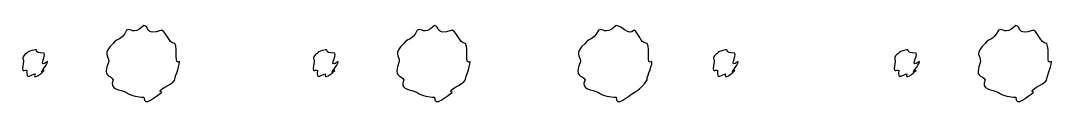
# Model space of a CAD drawing. Header units: millimetres. Extents: x -178 to -32, y 41 to 266.
# Drawn here: x -93.23 to -83.36, y 172.21 to 173 of the extents above; entities that cross this region are included whole.
import ezdxf

# ---------------------------------------------------------------- set-up
doc = ezdxf.new("R2010")
doc.units = ezdxf.units.MM
doc.layers.get('0').update_dxf_attribs({"linetype": 'CONTINUOUS'})

msp = doc.modelspace()

# ---------------------------------------------------------------- linework, layer by layer
at = {"color": 0}
for p, q in [((-92.051, 172.999), (-92.051, 172.999)), ((-89.269, 172.999), (-89.269, 172.999)), ((-87.5284, 172.999), (-87.5284, 172.999)), ((-83.7043, 172.999), (-83.7043, 172.999)), ((-93.0928, 172.767), (-93.0928, 172.767)), ((-90.3108, 172.767), (-90.3108, 172.767)), ((-86.481, 172.767), (-86.481, 172.767)), ((-84.746, 172.767), (-84.746, 172.767))]:
    msp.add_line(p, q, dxfattribs=at)
for points in [[(-92.051, 172.999), (-92.1642, 172.897), (-92.1614, 172.984), (-92.2165, 172.955)], [(-91.8803, 172.955), (-92.051, 172.897), (-91.9917, 172.999), (-92.051, 172.999)], [(-89.269, 172.999), (-89.3819, 172.897), (-89.3791, 172.984), (-89.4341, 172.955)], [(-89.0979, 172.955), (-89.269, 172.897), (-89.2097, 172.999), (-89.269, 172.999)], [(-87.5284, 172.999), (-87.6512, 172.897), (-87.6441, 172.984), (-87.6991, 172.955)], [(-87.3577, 172.955), (-87.4155, 172.897), (-87.4691, 172.999), (-87.5284, 172.999)], [(-83.7043, 172.999), (-83.8175, 172.897), (-83.8147, 172.984), (-83.8697, 172.955)], [(-83.5335, 172.955), (-83.7043, 172.897), (-83.645, 172.999), (-83.7043, 172.999)], [(-92.2165, 172.955), (-92.2743, 172.839), (-92.3131, 172.883), (-92.3431, 172.828)], [(-91.7536, 172.828), (-91.8224, 172.839), (-91.8252, 172.925), (-91.8803, 172.955)], [(-89.4341, 172.955), (-89.492, 172.839), (-89.5308, 172.883), (-89.5611, 172.828)], [(-88.9713, 172.828), (-89.0401, 172.839), (-89.0429, 172.925), (-89.0979, 172.955)], [(-87.6991, 172.955), (-87.7612, 172.839), (-87.7958, 172.883), (-87.8261, 172.828)], [(-87.2307, 172.828), (-87.3093, 172.839), (-87.3051, 172.925), (-87.3577, 172.955)], [(-83.8697, 172.955), (-83.9276, 172.839), (-83.9661, 172.883), (-83.9964, 172.828)], [(-83.4065, 172.828), (-83.4757, 172.839), (-83.4785, 172.925), (-83.5335, 172.955)], [(-92.3431, 172.828), (-92.4507, 172.729), (-92.3872, 172.715), (-92.3872, 172.657)], [(-91.7095, 172.657), (-91.7646, 172.61), (-91.7233, 172.773), (-91.7536, 172.828)], [(-89.5611, 172.828), (-89.6683, 172.729), (-89.6052, 172.715), (-89.6052, 172.657)], [(-88.9272, 172.657), (-88.9822, 172.61), (-88.9409, 172.773), (-88.9713, 172.828)], [(-87.8261, 172.828), (-87.9376, 172.729), (-87.8702, 172.715), (-87.8702, 172.657)], [(-87.1866, 172.657), (-87.2472, 172.61), (-87.2003, 172.773), (-87.2307, 172.828)], [(-83.9964, 172.828), (-84.104, 172.729), (-84.0405, 172.715), (-84.0405, 172.657)], [(-83.3624, 172.657), (-83.4178, 172.61), (-83.3766, 172.773), (-83.4065, 172.828)], [(-93.17, 172.734), (-93.2307, 172.698), (-93.2032, 172.686), (-93.2032, 172.657)], [(-93.0928, 172.767), (-93.1866, 172.743), (-93.1481, 172.756), (-93.17, 172.734)], [(-93.0046, 172.734), (-93.1206, 172.743), (-93.0557, 172.767), (-93.0928, 172.767)], [(-92.9718, 172.657), (-93.0765, 172.581), (-92.9827, 172.712), (-93.0046, 172.734)], [(-90.388, 172.734), (-90.4483, 172.698), (-90.4208, 172.686), (-90.4208, 172.657)], [(-90.3108, 172.767), (-90.4042, 172.743), (-90.3658, 172.756), (-90.388, 172.734)], [(-90.2226, 172.734), (-90.3383, 172.743), (-90.2734, 172.767), (-90.3108, 172.767)], [(-90.1894, 172.657), (-90.2942, 172.581), (-90.2003, 172.712), (-90.2226, 172.734)], [(-86.5583, 172.734), (-86.6147, 172.698), (-86.5914, 172.686), (-86.5914, 172.657)], [(-86.481, 172.767), (-86.5706, 172.743), (-86.5364, 172.756), (-86.5583, 172.734)], [(-86.3928, 172.734), (-86.5046, 172.743), (-86.444, 172.767), (-86.481, 172.767)], [(-86.36, 172.657), (-86.4605, 172.581), (-86.3709, 172.712), (-86.3928, 172.734)], [(-84.8233, 172.734), (-84.884, 172.698), (-84.8565, 172.686), (-84.8565, 172.657)], [(-84.746, 172.767), (-84.8399, 172.743), (-84.8014, 172.756), (-84.8233, 172.734)], [(-84.6578, 172.734), (-84.7736, 172.743), (-84.709, 172.767), (-84.746, 172.767)], [(-84.625, 172.657), (-84.7295, 172.581), (-84.636, 172.712), (-84.6578, 172.734)], [(-93.2032, 172.657), (-93.2307, 172.515), (-93.1922, 172.591), (-93.17, 172.569)], [(-93.0046, 172.569), (-93.0765, 172.515), (-92.9718, 172.62), (-92.9718, 172.657)], [(-92.3872, 172.657), (-92.4507, 172.489), (-92.3724, 172.536), (-92.3431, 172.481)], [(-91.7536, 172.481), (-91.7646, 172.489), (-91.7095, 172.594), (-91.7095, 172.657)], [(-90.4208, 172.657), (-90.4483, 172.515), (-90.4099, 172.591), (-90.388, 172.569)], [(-90.2226, 172.569), (-90.2942, 172.515), (-90.1894, 172.62), (-90.1894, 172.657)], [(-89.6052, 172.657), (-89.6683, 172.489), (-89.59, 172.536), (-89.5611, 172.481)], [(-88.9713, 172.481), (-88.9822, 172.489), (-88.9272, 172.594), (-88.9272, 172.657)], [(-87.8702, 172.657), (-87.9376, 172.489), (-87.8551, 172.536), (-87.8261, 172.481)], [(-87.2307, 172.481), (-87.2472, 172.489), (-87.1866, 172.594), (-87.1866, 172.657)], [(-86.5914, 172.657), (-86.6147, 172.515), (-86.5805, 172.591), (-86.5583, 172.569)], [(-86.3928, 172.569), (-86.4605, 172.515), (-86.36, 172.62), (-86.36, 172.657)], [(-84.8565, 172.657), (-84.884, 172.515), (-84.8455, 172.591), (-84.8233, 172.569)], [(-84.6578, 172.569), (-84.7295, 172.515), (-84.625, 172.62), (-84.625, 172.657)], [(-84.0405, 172.657), (-84.104, 172.489), (-84.0253, 172.536), (-83.9964, 172.481)], [(-83.4065, 172.481), (-83.4178, 172.489), (-83.3624, 172.594), (-83.3624, 172.657)], [(-93.17, 172.569), (-93.1866, 172.471), (-93.122, 172.536), (-93.0928, 172.536)], [(-93.0928, 172.536), (-93.1206, 172.471), (-93.0268, 172.547), (-93.0046, 172.569)], [(-90.388, 172.569), (-90.4042, 172.471), (-90.3397, 172.536), (-90.3108, 172.536)], [(-90.3108, 172.536), (-90.3383, 172.471), (-90.2444, 172.547), (-90.2226, 172.569)], [(-86.5583, 172.569), (-86.5706, 172.471), (-86.5099, 172.536), (-86.481, 172.536)], [(-86.481, 172.536), (-86.5046, 172.471), (-86.415, 172.547), (-86.3928, 172.569)], [(-84.8233, 172.569), (-84.8399, 172.471), (-84.775, 172.536), (-84.746, 172.536)], [(-84.746, 172.536), (-84.7736, 172.471), (-84.6801, 172.547), (-84.6578, 172.569)], [(-92.3431, 172.481), (-92.3929, 172.383), (-92.2715, 172.388), (-92.2165, 172.359)], [(-91.8803, 172.359), (-91.9409, 172.383), (-91.7825, 172.428), (-91.7536, 172.481)], [(-89.5611, 172.481), (-89.6105, 172.383), (-89.4895, 172.388), (-89.4341, 172.359)], [(-89.0979, 172.359), (-89.1586, 172.383), (-89.0002, 172.428), (-88.9713, 172.481)], [(-87.8261, 172.481), (-87.8784, 172.383), (-87.7545, 172.388), (-87.6991, 172.359)], [(-87.3577, 172.359), (-87.3093, 172.383), (-87.2638, 172.428), (-87.2307, 172.481)], [(-83.9964, 172.481), (-84.0461, 172.383), (-83.9248, 172.388), (-83.8697, 172.359)], [(-83.5335, 172.359), (-83.5942, 172.383), (-83.4355, 172.428), (-83.4065, 172.481)], [(-92.2165, 172.359), (-92.1642, 172.324), (-92.1064, 172.315), (-92.051, 172.315)], [(-92.051, 172.315), (-92.051, 172.207), (-91.9353, 172.329), (-91.8803, 172.359)], [(-89.4341, 172.359), (-89.3819, 172.324), (-89.324, 172.315), (-89.269, 172.315)], [(-89.269, 172.315), (-89.269, 172.207), (-89.1533, 172.329), (-89.0979, 172.359)], [(-87.6991, 172.359), (-87.6512, 172.324), (-87.5863, 172.315), (-87.5284, 172.315)], [(-87.5284, 172.315), (-87.534, 172.207), (-87.4127, 172.329), (-87.3577, 172.359)], [(-83.8697, 172.359), (-83.8175, 172.324), (-83.7593, 172.315), (-83.7043, 172.315)], [(-83.7043, 172.315), (-83.7043, 172.207), (-83.5886, 172.329), (-83.5335, 172.359)]]:
    msp.add_open_spline(points, degree=3, dxfattribs=at)

doc.saveas('drawing.dxf')
